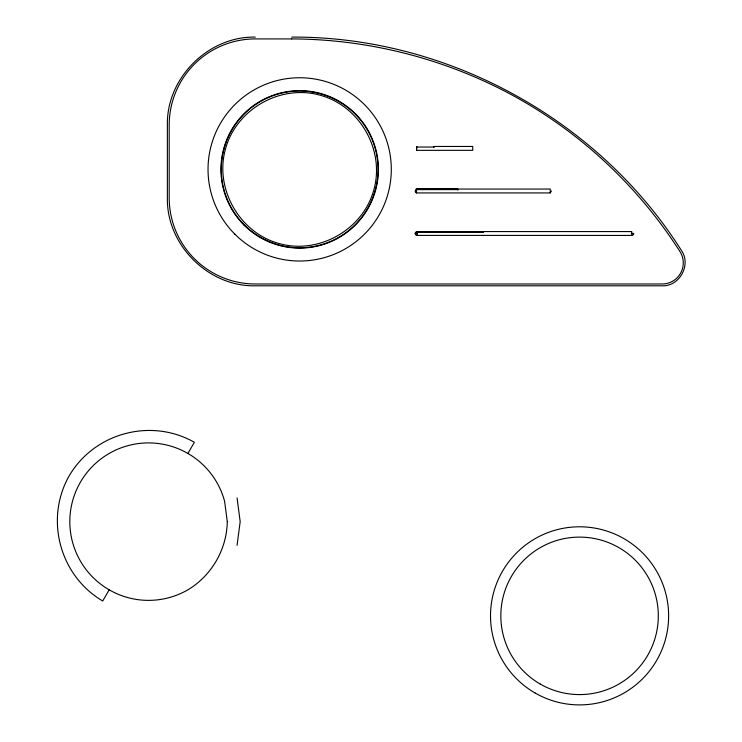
<?xml version="1.0" encoding="UTF-8"?>
<svg xmlns="http://www.w3.org/2000/svg" width="742" height="742" viewBox="0 0 742 742"><rect width="100%" height="100%" fill="white"/><g stroke="black" fill="none" stroke-linecap="round" stroke-linejoin="round"><path stroke-width="1.11" d="M417.115 232.534L417.431 231.606L483.515 231.634M416.726 189.674C415.872 187.624 414.11 192.855 416.494 192.929L550.249 192.929L551.454 191.028M416.67 147.482L416.661 146.499L416.577 150.338L472.756 150.338L472.756 146.462L433.959 146.462L433.959 147.435M416.633 148.437L416.494 150.301M237.06 545.351L240.185 521.635L237.06 497.919M416.494 189.943L416.698 189.089L457.879 189.117L457.879 190.026M417.115 232.45L483.515 232.135M109.185 589.816L102.73 601.001C59.712 575.746 44.557 519.205 69.191 475.817C94.447 432.799 150.988 417.644 194.367 442.278L187.911 453.455M416.791 235.4L631.748 235.437L631.748 231.569L417.115 231.569A1.938 1.938 0 0 0 416.614 235.372L416.856 235.344M255.276 37.1C208.298 36.135 166.412 78.031 167.377 124.999L167.377 197.91C166.412 244.879 208.298 286.764 255.276 285.809L662.263 285.809C679.598 286.458 691.414 264.838 681.508 250.601C598.701 119.425 446.897 36.265 291.764 37.1M416.605 147.037L433.959 147.027M416.605 189.331L457.879 189.312M416.55 189.627L457.879 189.618M415.288 190.991L416.494 190.991M417.292 231.847L483.515 231.829M633.687 233.47L631.377 233.47L633.687 233.535A1.938 1.938 0 0 1 631.748 235.437M415.177 233.507L417.115 233.507M550.249 192.929L550.249 189.052L416.494 189.052L416.494 192.929M483.515 231.569L483.515 232.534M417.115 231.569L417.115 235.437M225.345 149.476C214.429 189.191 239.907 233.303 279.753 243.719C319.459 254.627 363.58 229.148 373.987 189.303C384.894 149.596 359.425 105.475 319.579 95.069C279.864 84.161 235.752 109.63 225.345 149.476M227.284 521.635C226.811 549.358 211.693 575.56 187.911 589.816A78.726 78.726 0 0 1 77.196 554.914A78.726 78.726 0 0 1 121.623 447.658A78.726 78.726 0 0 1 224.594 501.258L227.284 521.635M291.727 38.918L255.331 38.918A86.137 86.137 0 0 0 169.195 125.055L169.195 197.845A86.137 86.137 0 0 0 255.331 283.991L662.189 283.991A21.082 21.082 0 0 0 679.95 251.547A460.736 460.736 0 0 0 513.047 95.56C445.376 58.803 368.737 39.196 291.727 38.918M260.479 237.273A78.383 78.383 0 0 0 378.04 169.389A78.383 78.383 0 0 0 260.479 101.515A78.383 78.383 0 0 0 260.479 237.273M540.204 684.031A78.726 78.726 0 0 0 658.302 615.841A78.726 78.726 0 0 0 540.204 547.661A78.726 78.726 0 0 0 540.204 684.031M535.047 692.972A89.059 89.059 0 0 0 668.625 615.841A89.059 89.059 0 0 0 535.047 538.72A89.059 89.059 0 0 0 535.047 692.972M243.997 225.058A78.726 78.726 0 0 0 375.712 189.766A78.726 78.726 0 0 0 279.289 93.344A78.726 78.726 0 0 0 243.997 225.058M234.871 234.184A91.637 91.637 0 0 0 388.177 193.105A91.637 91.637 0 0 0 275.95 80.878A91.637 91.637 0 0 0 234.871 234.184"/></g></svg>
